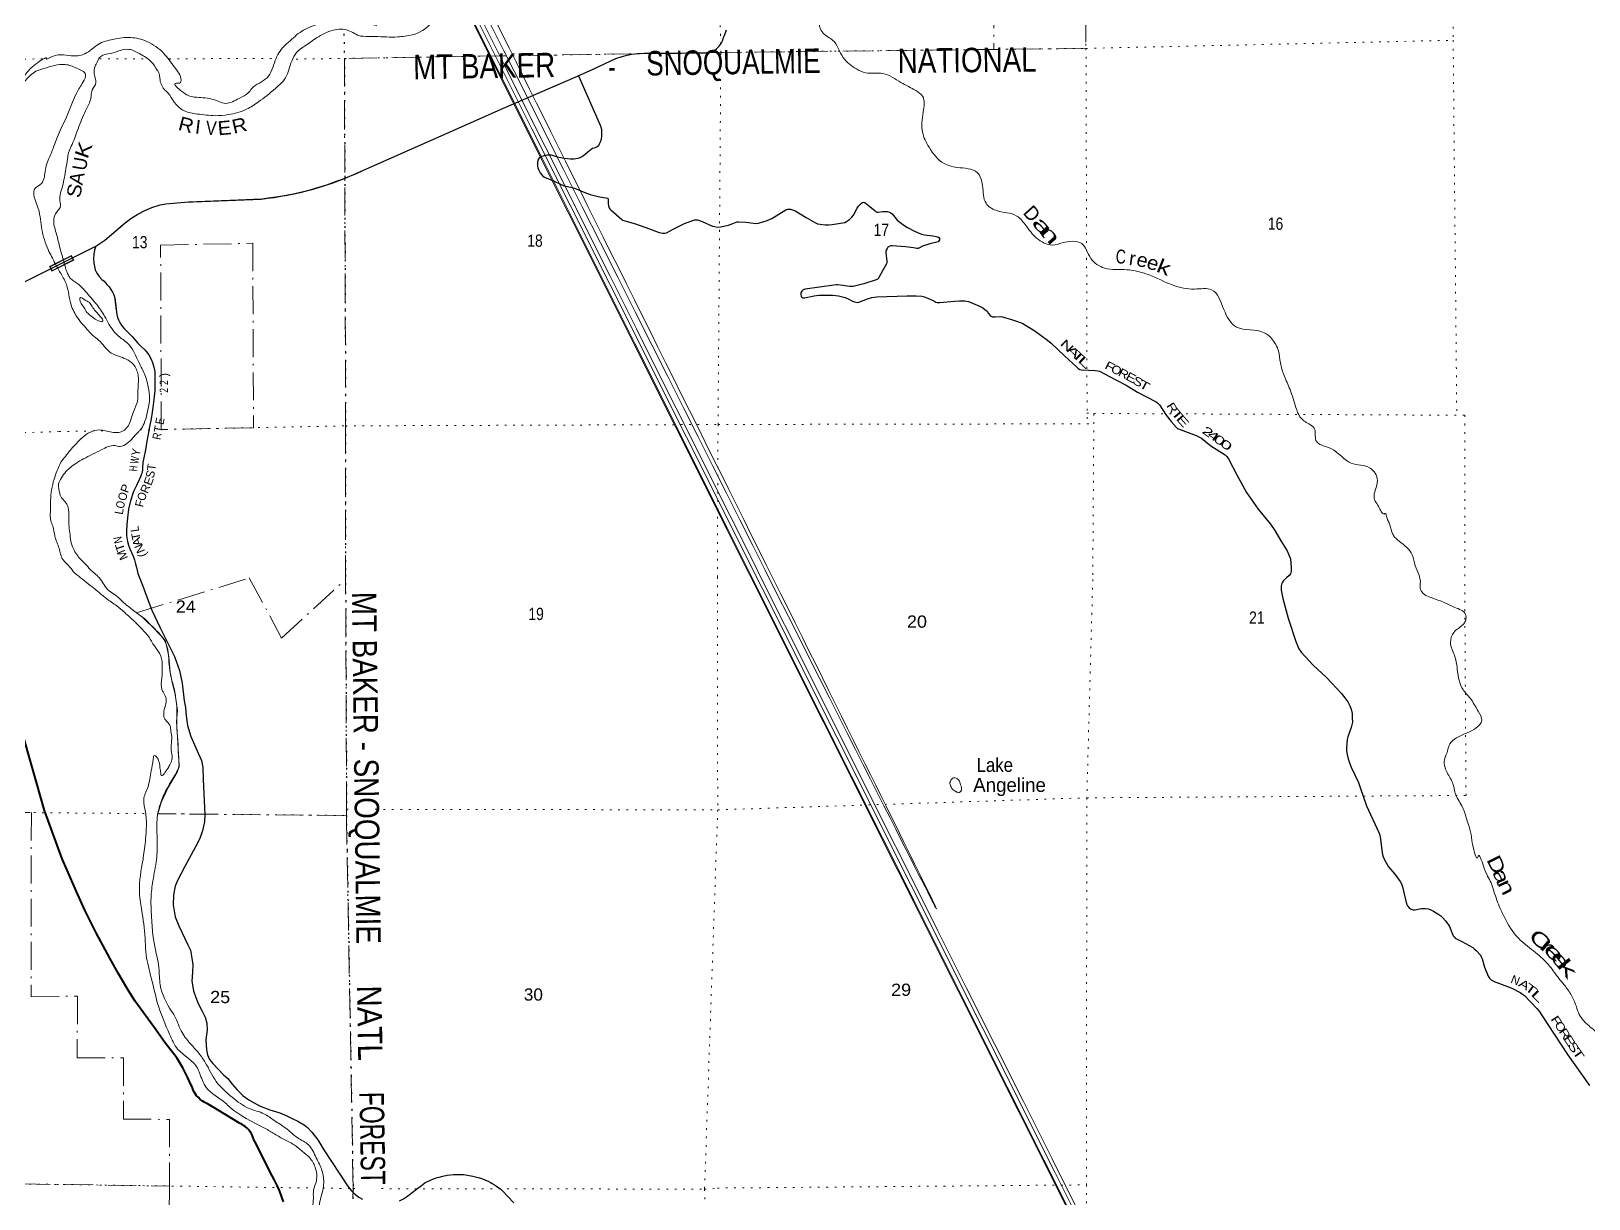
# Model space of a CAD drawing. Header units: feet. Extents: x -1048576 to 137166, y -268550 to 2097152.
# Drawn here: x -146024 to -123722, y 266990 to 283703 of the extents above; entities that cross this region are included whole.
import ezdxf
from ezdxf.enums import TextEntityAlignment as Align

# ---------------------------------------------------------------- set-up
doc = ezdxf.new("R2010")
doc.units = ezdxf.units.FT
doc.header["$LTSCALE"] = 80
doc.linetypes.add('DOT_DASHED', pattern=[7.7, 5, -1.2, 0.3, -1.2])
doc.linetypes.add('DOTTED', pattern=[1.5, 0.3, -1.2])
for name, color, linetype, lineweight in [('26', 7, 'Continuous', 40), ('29', 7, 'Continuous', 25), ('31', 7, 'Continuous', 13), ('39', 7, 'Continuous', 13), ('44', 7, 'DOT_DASHED', 13), ('6', 7, 'DOTTED', 25), ('7', 7, 'DOTTED', 13)]:
    doc.layers.add(name, color=color, linetype=linetype, lineweight=lineweight)
doc.layers.add('30', color=7, linetype='Continuous')
doc.layers.add('41', color=7, linetype='Continuous')

msp = doc.modelspace()

# ---------------------------------------------------------------- linework, layer by layer
at = {"layer": '26'}
msp.add_lwpolyline([(-142413.32, 266948.03), (-142467.42, 267108.9), (-142503.5, 267181.07), (-142544.08, 267266.76), (-142604.19, 267373.51), (-142800, 267765.67), (-142823.61, 267809.4), (-142838.47, 267842.63), (-142846.34, 267863.19), (-142857.27, 267892.92), (-142869.51, 267920.47), (-142888.74, 267950.65), (-142900.11, 267966.83), (-142926.78, 267996.13), (-142959.56, 268026.3), (-142982.29, 268040.73), (-143003.72, 268054.72), (-143039.44, 268071.37), (-143347.03, 268257.57), (-143491.07, 268346.87), (-143538.75, 268370.21), (-143574.25, 268391.52), (-143602.66, 268412.83), (-143632.07, 268443.27), (-143655.4, 268466.61), (-143684.82, 268512.27), (-143705.11, 268547.78), (-143719.31, 268591.42), (-143736.55, 268628.96), (-143783.21, 268724.34), (-143852.19, 268864.64), (-143939.43, 269006.7), (-144109.84, 269229.94), (-144232.58, 269403.45), (-144540.44, 269825.34), (-144651.01, 270000.88), (-144779.83, 270222.09), (-144898.75, 270436.46), (-145091.48, 270798.71), (-145254.8, 271123.69), (-145381.6, 271397.66), (-145509.15, 271695.99), (-145578.13, 271858.85), (-145833.61, 272548.42), (-146334.35, 274311.09)], dxfattribs=at)
at = {"layer": '29'}
for p, q in [((-139295.83, 282586.95), (-138200.24, 283059.09)), ((-139776.67, 282371.86), (-139296.57, 282586.96)), ((-143825.02, 281256.58), (-142732.86, 281299.75)), ((-145100.12, 280623.89), (-144969.38, 280712.79)), ((-144824.71, 279873.37), (-144805.07, 279705.22))]:
    msp.add_line(p, q, dxfattribs=at)
for points in [[(-138200.24, 283059.09), (-137977.14, 283160.99), (-137723.28, 283278.95), (-137651.21, 283310.9), (-137563.58, 283339.57), (-137490.7, 283359.23), (-137421.91, 283371.52), (-137344.11, 283384.63), (-137246.46, 283389.14), (-136711.3, 283389.14), (-136357.5, 283394.89), (-136317.37, 283399), (-136291.99, 283405.55), (-136262.09, 283416.61), (-136236.3, 283431.35), (-136210.91, 283448.15), (-136190.85, 283467.4), (-136174.87, 283486.26), (-136158.49, 283508.37), (-136147.12, 283525.57), (-136127.47, 283565.92), (-136109.25, 283612), (-136097.58, 283642.93), (-136067.07, 283720.35)], [(-138187.04, 283065.12), (-137875.47, 282358.8), (-137863.5, 282319.76), (-137856.59, 282283.47), (-137857.33, 282253.28), (-137856.59, 282209.16), (-137863.5, 282153.87), (-137876.22, 282114.1), (-137891.15, 282083.01), (-137903.25, 282062.28), (-137919.98, 282046.19), (-137939.54, 282038.08), (-137965.46, 282029.44), (-137985.14, 282021.16), (-138006.93, 282010.43), (-138054.82, 281971.95), (-138091.61, 281939.58), (-138129.63, 281910.2), (-138169.57, 281891.26), (-138197.03, 281880.82), (-138255.78, 281868.73), (-138301.35, 281869.55), (-138392.3, 281880.82), (-138488.71, 281899.48), (-138573.76, 281925.75), (-138597.28, 281927.88), (-138635.97, 281927.48), (-138661.89, 281924.03), (-138710.81, 281909.86), (-138731.02, 281898.1), (-138755.21, 281880.82), (-138770.46, 281856.41), (-138775.95, 281823.8), (-138774.22, 281775.41), (-138770.76, 281744.3), (-138760.99, 281720.72), (-138736.2, 281676.91), (-138717.19, 281649.26), (-138696.14, 281626.43), (-138675.71, 281614.69), (-138545.86, 281560.82), (-138425.14, 281504.1), (-138389.59, 281491.04), (-138345.64, 281478.17), (-138282.99, 281464.7), (-138247.14, 281453.98), (-138098.48, 281392.36), (-138019.03, 281364.12), (-137905.62, 281334.01), (-137829.09, 281320.39), (-137790.92, 281319.19), (-137773.64, 281314), (-137765, 281301.91), (-137761.98, 281238.19), (-137756.36, 281201.68), (-137749.44, 281174.03), (-137740.8, 281160.2), (-137726.98, 281144.65), (-137566.27, 281006.4), (-137552.51, 280995.47), (-137523.07, 280985.66), (-137371.65, 280943.42), (-137168.88, 280874.77), (-137030.55, 280821.49), (-137010.39, 280815.06), (-136985.62, 280811.12), (-136951.06, 280811.12), (-136929.54, 280815.52), (-136821.33, 280872.07), (-136672.28, 280950.07), (-136633.08, 280964.93), (-136520.75, 281001.22), (-136503.5, 281003.42), (-136482.73, 281001.22), (-136417.07, 280979.5), (-136268.8, 280913.92), (-136242.53, 280906.18), (-136195.87, 280899.26), (-136155.83, 280903.64), (-136040.34, 280926.91), (-136003.57, 280939.11), (-135931.46, 280970.12), (-135913.97, 280973.78), (-135895.17, 280975.3), (-135792.8, 280969.4), (-135682.62, 280954.56), (-135633.48, 280952.15), (-135610.04, 280956.29), (-135546.1, 280971.84), (-135487.2, 280991.78)], [(-144093.83, 281232.05), (-143771.82, 281261.78), (-143062.61, 281290.07), (-142842.9, 281296.86), (-142717.34, 281304.78), (-142625.72, 281316.09), (-142518.27, 281330.8), (-142424.39, 281346.64), (-142290.92, 281371.54), (-142124.62, 281408.35), (-142030.91, 281433.13), (-141951.02, 281454.13), (-141791.92, 281505.46), (-141651.28, 281553.7), (-141578.68, 281580.47), (-141439.01, 281638.47), (-139775.76, 282372.24)], [(-144969.38, 280712.79), (-144846.52, 280815.27), (-144700.67, 280940.57), (-144597.72, 281019.53), (-144498.2, 281084.75), (-144395.25, 281136.24), (-144295.73, 281179.16), (-144175.62, 281216.92), (-144093.77, 281232.03)], [(-135487.2, 280991.78), (-135419.95, 281023.68), (-135219.48, 281144.34), (-135190.11, 281153.29), (-135171.1, 281156.75), (-135150.56, 281155.13), (-135110.62, 281142.92), (-135076.36, 281125.38), (-134926.55, 281035.51), (-134792.64, 280959.74), (-134764.58, 280947.42), (-134725.25, 280939.01), (-134656.12, 280930.37), (-134601.22, 280930.09), (-134555.89, 280933.82), (-134374.22, 280964.11), (-134348.52, 280977.02), (-134305.32, 281008.12), (-134275.75, 281039.05), (-134251.75, 281068.61), (-134196.37, 281170.99), (-134177.44, 281196.49), (-134140.52, 281236.65), (-134122.14, 281248.33), (-134101.4, 281253.52), (-134089.74, 281249.82), (-134037.93, 281212.41), (-133942.41, 281129.09), (-133920.64, 281113.06), (-133897.48, 281111.81), (-133837, 281123.91), (-133817.37, 281123.19), (-133795.52, 281123.91), (-133766.15, 281120.45), (-133735.04, 281110.08), (-133716.76, 281101.01), (-133698.75, 281087.62), (-133639.63, 281014.57), (-133622.71, 280997.76), (-133529.39, 280925.17), (-133478.29, 280894.13), (-133375.59, 280840.5), (-133299.55, 280805.93), (-133274.1, 280795.12), (-133233.89, 280786.93), (-133114.9, 280771.8), (-133042.37, 280760.28), (-133026.51, 280748.91), (-133017.87, 280735.08), (-133019, 280715.33), (-133028.24, 280700.52), (-133038.61, 280688.42), (-133056.03, 280681.67), (-133159.58, 280657.39), (-133261.26, 280624.98), (-133303.01, 280600.29), (-133323.75, 280593.38), (-133342.76, 280593.38), (-133391.14, 280603.75), (-133507.95, 280617.63), (-133695.67, 280629.37), (-133716.03, 280627.94), (-133741.95, 280621.03), (-133756.63, 280612.35), (-133769.6, 280593.38), (-133783.43, 280569.18), (-133788.61, 280551.9), (-133788.43, 280536.11), (-133771.33, 280408.47), (-133771.08, 280390.16), (-133776.51, 280372.18), (-133834.01, 280272.06), (-133886.42, 280176), (-133899.21, 280157.9), (-133923.45, 280142.34), (-134102.37, 280087.16), (-134253.47, 280049.03), (-134276.93, 280048.08), (-134303.59, 280047.3), (-134404.01, 280060.66), (-134472.95, 280069.76), (-134494.76, 280070.51), (-134529.97, 280068.04), (-134944.57, 280010.48), (-134972.37, 280000.64), (-134989.65, 279983.36), (-135003.48, 279959.17), (-135005.2, 279931.52), (-134998.29, 279903.87), (-134991.38, 279893.5), (-134977.29, 279887.74), (-134949.9, 279888.31), (-134813.1, 279912.87), (-134744.26, 279922.88), (-134546.09, 279925.89), (-134466.03, 279915.96), (-134368.94, 279890.09)], [(-144969.38, 280712.79), (-144713.35, 280931.11), (-144711.29, 280933.1)], [(-147023.18, 279666.95), (-145432.21, 280458.64), (-145100.12, 280623.89)], [(-145100.12, 280623.89), (-145118.91, 280568.46), (-145127.77, 280507.29), (-145133.09, 280449.67), (-145126.88, 280381.41), (-145106.5, 280287.44), (-145082.57, 280236.91), (-145050.67, 280192.59), (-145012.57, 280146.49), (-144978.89, 280122.56), (-144939.01, 280079.11), (-144908, 280044.54), (-144881.41, 280005.54), (-144860.14, 279966.53), (-144842.42, 279926.64), (-144826.47, 279883.2), (-144816.72, 279811.4), (-144802.21, 279679.31), (-144797.33, 279648.95), (-144786.81, 279605.96), (-144775.07, 279572.94), (-144760.23, 279541.02), (-144742.28, 279508.22), (-144721.57, 279478.96), (-144690.55, 279445.72), (-144577.12, 279332.69), (-144495.36, 279236.96), (-144442.64, 279182.88), (-144396.55, 279139.45), (-144372.18, 279111.08), (-144340.73, 279068.86), (-144310.15, 279016.11), (-144286.23, 278958.49), (-144265.84, 278894.22), (-144254.77, 278830.4), (-144252.55, 278784.74), (-144252.55, 278722.69), (-144254.32, 278638.03), (-144254.32, 278557.36), (-144265.84, 278433.14), (-144280.91, 278316.34), (-144294.64, 278218.17), (-144306.61, 278154.78), (-144327.43, 278040.87), (-144346.93, 277936.71), (-144365.98, 277832.55), (-144388.58, 277711.98), (-144411.18, 277594.08), (-144423.14, 277528.04), (-144428.79, 277449.36), (-144432.11, 277418.78), (-144435.66, 277397.28), (-144441.42, 277373.79), (-144448.29, 277351.19), (-144457.81, 277322.11), (-144475.98, 277281.11), (-144516.3, 277201.11), (-144557.17, 277111.8), (-144599.72, 276979.92), (-144628.92, 276859.73), (-144645.61, 276737.88), (-144653.95, 276639.39), (-144660.63, 276557.37), (-144658.13, 276486.43), (-144643.94, 276398.79), (-144630.59, 276346.21), (-144611.19, 276292.38), (-144587.41, 276238.96), (-144565.3, 276187.21), (-144546.53, 276135.05), (-144529.42, 276080.38), (-144515.66, 276027.18), (-144497.77, 275939.34)], [(-134368.94, 279890.09), (-134317.41, 279867.58), (-134264.88, 279837.51), (-134236.19, 279827.83), (-134199.9, 279819.19), (-134174.25, 279821.59), (-134052.02, 279871.8), (-133985.62, 279890.04), (-133918.09, 279899.54), (-133481.27, 279915.33), (-133354.86, 279912.51), (-133271.91, 279909.05), (-133234.97, 279902.46), (-133207.97, 279891.77), (-133100.76, 279841.2), (-133069.72, 279822.65), (-133052.71, 279818.02), (-133012.69, 279817.46), (-132805.74, 279839.52), (-132732.74, 279843.38), (-132656.7, 279841.66), (-132603.8, 279831.55), (-132455.42, 279772.04), (-132399.21, 279744.88), (-132368.1, 279720.69), (-132337, 279693.04), (-132316.26, 279661.93), (-132293.8, 279634.28), (-132279.97, 279622.18), (-132260.96, 279613.54), (-132222.94, 279615.27), (-132146.91, 279618.73), (-132119, 279613.83), (-132088.15, 279606.63), (-131986.19, 279575.53), (-131901.52, 279547.88), (-131825.83, 279517.13), (-131789.19, 279494.3), (-131656.12, 279411.35), (-131470.75, 279279.68), (-131421.1, 279236.82), (-131230.58, 279056.59), (-131053.95, 278891.37), (-131032.27, 278873.91), (-131009.81, 278860.09), (-130989.98, 278855.74), (-130885.01, 278849.66), (-130790.34, 278846.25), (-130753.78, 278843.07), (-130726.39, 278834.16), (-130496.02, 278713.89), (-130348.66, 278637.69), (-130181.95, 278537.86), (-129915.91, 278395.22), (-129893.85, 278379.41), (-129870.98, 278355.47), (-129776, 278205.22), (-129703.35, 278117), (-129630.77, 278034.05), (-129609.9, 278017.95), (-129572.02, 278001.21), (-129345.63, 277916.54), (-129307.07, 277898.82), (-129269.6, 277876.79), (-129131.75, 277770.02), (-128930.89, 277640.04), (-128903.24, 277615.84), (-128879.04, 277583.01), (-128764.07, 277350.3), (-128623.48, 277098.81), (-128458.33, 276863.03), (-128278.65, 276647.18), (-128218.92, 276556.52), (-128129.78, 276405.64), (-128041.56, 276266.4), (-128015.01, 276209.17), (-127995.37, 276148.21), (-127989.08, 276089.93), (-127983.64, 276024.61), (-127983.89, 275972.42), (-127994.26, 275934.4), (-128011.54, 275913.66), (-128049.56, 275879.1), (-128095.86, 275839.19)], [(-144497.77, 275939.34), (-144428.73, 275774.92), (-144364.91, 275590.51), (-144294.01, 275414.96), (-144184.11, 275170.27), (-143969.63, 274753.58), (-143898.73, 274553.21), (-143863.28, 274372.35), (-143833.14, 274117.01), (-143815.42, 274024.37), (-143806.55, 273903.79), (-143785.28, 273763.71), (-143735.65, 273605.9), (-143680.7, 273478.23), (-143632.84, 273368.3), (-143586.75, 273265.45), (-143565.48, 273164.38), (-143561.94, 272992.39), (-143535.35, 272484.38), (-143542.44, 272385.08), (-143570.8, 272255.64), (-143609.8, 272145.7), (-143671.84, 272030.45), (-143822.51, 271746.75), (-143928.86, 271548.15), (-143960.77, 271463.04), (-143987.36, 271342.46), (-143992.67, 271197.07), (-143960.77, 271025.07), (-143909.36, 270895.63), (-143779.96, 270627.88), (-143744.51, 270551.63), (-143721.47, 270434.6), (-143710.83, 270340.19), (-143714.38, 270235.57), (-143721.47, 270104.36), (-143698.43, 269969.6), (-143668.29, 269870.3), (-143629.3, 269778.09), (-143574.35, 269677.02), (-143531.8, 269588.36), (-143510.53, 269506.8), (-143503.44, 269409.27), (-143522.06, 269266.54), (-143511.43, 269121.14), (-143500.79, 269051.99), (-143468.89, 268986.38), (-143422.8, 268926.1), (-143270.36, 268766.51), (-143208.32, 268713.32), (-143144.5, 268633.52), (-143078.92, 268555.5), (-142986.74, 268466.85), (-142905.65, 268407.89), (-142753.21, 268319.23), (-142606.08, 268264.27), (-142464.28, 268221.71), (-142365.01, 268177.38), (-142285.25, 268141.92), (-142203.71, 268102.91), (-142116.85, 268049.71), (-142065.45, 268010.7), (-142005.18, 267945.1), (-141920.1, 267836.93), (-141835.01, 267691.53), (-141492.59, 267178.39), (-141460.36, 267131.08), (-141437.59, 267103.75), (-141409.92, 267076.41), (-141375.37, 267047.12)], [(-128095.86, 275839.19), (-128109.98, 275818.22), (-128118.08, 275799.15), (-128127.12, 275761.07), (-128127.88, 275700.36), (-128119.51, 275654.41), (-128101.73, 275580.76), (-128025.95, 275300.78), (-127916.84, 274965.71), (-127894.75, 274909.66), (-127871.89, 274860.14), (-127838.83, 274812.92), (-127670.6, 274628.33), (-127477.99, 274453.42), (-127262.17, 274221.57), (-127214.76, 274161.1), (-127172.86, 274102.06), (-127142.16, 274047.88), (-127125.24, 273997.3), (-127111.91, 273936.35), (-127108.91, 273873.63), (-127108.1, 273812.54), (-127123.45, 273734.53), (-127172.86, 273601.12), (-127180.91, 273563.83), (-127186.19, 273513.5), (-127191.92, 273450.64), (-127189.76, 273404.43), (-127182.39, 273349.69), (-127167.16, 273286.84), (-127148.4, 273232.06), (-127123.35, 273166.84), (-127022.27, 272947.2), (-126995.73, 272879.23), (-126905.06, 272614.01), (-126730.98, 272233.54), (-126716.74, 272194.8), (-126706.22, 272140.21), (-126682.81, 271943.79), (-126671.94, 271898.3), (-126649.08, 271843.07), (-126611.13, 271774.96), (-126590.03, 271742.12), (-126498.59, 271635.73), (-126422.42, 271530.7), (-126406.18, 271498.86), (-126390.04, 271456.41), (-126353.25, 271296.01), (-126330.99, 271212.61), (-126319.56, 271182.13), (-126296.71, 271153.56), (-126264.33, 271134.52), (-126239.22, 271126.46), (-126209.09, 271128.8), (-126146.17, 271141.05), (-126115.76, 271144.04), (-126062.43, 271145.94), (-126021.1, 271140.97), (-125993.86, 271130.71), (-125944.34, 271105.95), (-125868.15, 271062.14), (-125839.31, 271038.95), (-125816.71, 271016.42), (-125771, 270965), (-125718.92, 270887.47), (-125662.43, 270755.48), (-125650.92, 270738.89), (-125633.86, 270723.1), (-125539.12, 270672.38), (-125385.28, 270586.99), (-125361.48, 270570.72), (-125334.82, 270545.96), (-125273.87, 270479.3), (-125262.55, 270453.65), (-125249.11, 270425.97), (-125214.72, 270305.41), (-125164.51, 270177.33), (-125146.25, 270147.87), (-125121.49, 270126.92), (-125079.07, 270103.19), (-124884.65, 270031.25), (-124824.36, 270006.92), (-124706.26, 269944.07), (-124670.78, 269918.59), (-124645.31, 269898.36), (-124466.27, 269715.5), (-124434.94, 269678.32), (-124397.7, 269625.98), (-124026.27, 269055.46), (-123711.24, 268613.92)], [(-140751.54, 266960.22), (-140693.85, 266990.65), (-140652.48, 267017.38), (-140628.82, 267034.74), (-140507.36, 267127.83), (-140436.38, 267182.27), (-140386.3, 267218.56), (-140347.26, 267240.65), (-140316.51, 267254.46), (-140264.35, 267275.17), (-140235.96, 267285.03), (-140211.51, 267294.5), (-140183.51, 267301.99), (-140129.48, 267316.98), (-140068.76, 267326.84), (-140021.04, 267334.34), (-139976.88, 267337.1), (-139920.87, 267339.47), (-139871.58, 267337.89), (-139833.72, 267336.31), (-139775.36, 267329.61), (-139700.83, 267316.59), (-139625.12, 267295.68), (-139571.1, 267279.51), (-139517.47, 267256.23), (-139482.44, 267241.14), (-139448.78, 267224.93), (-139422.59, 267209.34), (-139391.42, 267190.63), (-139360.25, 267170.67), (-139329.08, 267148.84), (-139306.02, 267132.01), (-139281.7, 267109.56), (-139113.87, 266933.46)], [(-141375.37, 267047.12), (-141334.7, 267014.78), (-141282.26, 266986.45)]]:
    msp.add_lwpolyline(points, dxfattribs=at)
msp.add_arc((-143219.84, 285843.71), 4569.99, 276.11712, 295.15467, dxfattribs=at)
at = {"layer": '31'}
for p, q in [((-145761.14, 280335.17), (-145446.72, 280493.29)), ((-145446.72, 280493.29), (-145413.03, 280426.29))]:
    msp.add_line(p, q, dxfattribs=at)
msp.add_lwpolyline([(-145413.03, 280426.29), (-145727.45, 280268.17), (-145761.14, 280335.17)], dxfattribs=at)
msp.add_lwpolyline([(-145750.4, 280331.61), (-145450.27, 280482.55), (-145423.76, 280429.84), (-145723.89, 280278.9)], close=True, dxfattribs=at)
at = {"layer": '39'}
for points in [[(-139726.18, 284721.75), (-139786.61, 284683.23), (-139865.18, 284636.58), (-139935.68, 284589.96), (-139981.99, 284555.51), (-140024.23, 284506.92), (-140030.24, 284490.75), (-140030.24, 284490.75), (-140086.75, 284492.64)], [(-135631.5, 285167.34), (-135466.79, 284923.23), (-135294.96, 284814.52), (-135127.02, 284659.33), (-135015.61, 284512.09), (-134908.1, 284316.36), (-134841.06, 284158.92), (-134691.5, 284080.47), (-134622.58, 283969.5), (-134727.15, 283844), (-134684.29, 283674.39), (-134548.8, 283573.68), (-134396.74, 283325.51), (-134208.61, 283162.29), (-134077.28, 283108.03), (-133829.04, 283096.47), (-133570.37, 282969.77), (-133358.15, 282853.06), (-133261.05, 282770.44), (-133252.34, 282544.18), (-133261.6, 282255.25), (-133168.17, 282041.31), (-132953.6, 281809.45), (-132769.8, 281753.29), (-132474.96, 281677.18), (-132401.78, 281491.47), (-132352.63, 281239.03), (-132213.1, 281138.33), (-131910.17, 281056.17), (-131778.6, 280915.04), (-131628.77, 280741.63), (-131402.47, 280641.12), (-131261.3, 280671.74), (-130982.79, 280662.26), (-130851.02, 280450.42), (-130654.88, 280311.46), (-130335.97, 280287.93), (-130029.04, 280217.91), (-129675.46, 280067.17), (-129368.57, 280011.29), (-129122.35, 280001.74), (-128948, 279719.28), (-128765.66, 279467.15), (-128369.91, 279387.22), (-128262.71, 279300.59), (-128165.34, 279125.03), (-128138.62, 278955.38), (-128085.64, 278775.69), (-128000.31, 278573.85), (-127914.82, 278315.43), (-127857.94, 278184.24), (-127730.52, 278081.49), (-127653.66, 278019.03), (-127628.94, 277845.33), (-127416.72, 277728.63), (-127123.52, 277519.17), (-126852.91, 277449.06), (-126749.49, 277273.52), (-126797.21, 277022.89), (-126722.14, 276881.64), (-126643.2, 276796.96), (-126641.18, 276798.98), (-126610.72, 276730.36), (-126582.29, 276667.79), (-126541.55, 276536.56), (-126519.21, 276484.08), (-126436.23, 276401.43), (-126252.05, 276207.89), (-126209.22, 276052.42), (-126150.31, 275915.17), (-126132.47, 275827.91)], [(-140084.68, 284476.48), (-140086.17, 284290.61), (-140168.31, 284080.31), (-140258.55, 283880.09), (-140419.5, 283710.02), (-140566.64, 283651.1), (-140776.43, 283620.32), (-141099.32, 283625.66), (-141268.84, 283629.32), (-141307.19, 283633.27), (-141482.99, 283713.69), (-141700.94, 283717.25), (-141936.72, 283605.6), (-142109.94, 283488.03), (-142224.7, 283396.86), (-142292.97, 283275.48), (-142383.09, 283034.86), (-142525.93, 282883.01), (-142769.56, 282690.53), (-142938.77, 282585.09), (-143198.87, 282507.74), (-143388.52, 282493.17), (-143644.87, 282516.84), (-143830.65, 282560.87), (-143966.18, 282675.73), (-144000.62, 282724.14), (-144087.73, 282841.12), (-144107.96, 282859.26), (-144178.99, 283000.52), (-144205.59, 283125.73), (-144217.74, 283143.88), (-144300.82, 283260.88), (-144468.64, 283377.68), (-144624.21, 283441.98), (-144886.38, 283384.83), (-145027.52, 283342.08), (-145093.79, 283228.79), (-145107.84, 283200.48), (-145121.66, 283093.37), (-145103.26, 283012.59), (-145097.08, 282966.14), (-145149.25, 282862.99), (-145165.14, 282772.03), (-145259.29, 282531.4), (-145363.49, 282272.56), (-145449.65, 282056.19), (-145487.72, 281963.17), (-145503.6, 281870.2), (-145527.43, 281732.76), (-145575.15, 281484.15), (-145612.9, 281277.99), (-145608.59, 281181.02), (-145652.82, 281122.33), (-145700.85, 280982.82), (-145659.95, 280793), (-145612.99, 280601.17), (-145582.42, 280494.16), (-145563.45, 280435.25)], [(-141073.53, 283781.28), (-141285.59, 283843.44), (-141540.05, 283909.54), (-141838.49, 283832.1), (-142096.5, 283730.5), (-142199.24, 283667.64), (-142291.83, 283586.62), (-142404.55, 283485.35), (-142529.1, 283285.05), (-142647.44, 283034.26), (-142864.95, 282882.25), (-142915.22, 282819.51), (-143048.18, 282740.41), (-143237.67, 282669.28), (-143336.63, 282695.32), (-143435.61, 282731.46), (-143687.94, 282759.18), (-143871.81, 282843.63), (-143958.9, 282954.55), (-143884.28, 282968.86), (-143878.31, 282999.18), (-143969.66, 283186.87), (-144129.65, 283388.54), (-144368.25, 283555.7), (-144596.44, 283611.76), (-144850.63, 283584.92), (-145064.33, 283513.73), (-145255.66, 283377.94), (-145451.32, 283349.21), (-145790.22, 283308.05), (-145808.37, 283301.94), (-145806.36, 283305.99), (-145925.28, 283255.21), (-146118.47, 283068.91), (-146247.21, 282923.15), (-146339.51, 282741.12), (-146363.32, 282597.62), (-146378.93, 282409.69), (-146384.66, 282298.56), (-146386.42, 282205.62), (-146374.15, 282151.09), (-146319.51, 282094.65), (-146309.91, 282268.42), (-146290.32, 282474.54), (-146288.67, 282603.85), (-146250.86, 282789.8), (-146102.14, 283002.27), (-145957.2, 283127.86), (-145840.27, 283168.53), (-145689.05, 283211.3), (-145535.72, 283225.78), (-145374.13, 283173.62), (-145244.72, 283080.97), (-145280.74, 282975.83), (-145371.11, 282820.06), (-145529.47, 282447.96), (-145595.68, 282314.47), (-145649.79, 282183.02), (-145747.96, 281932.28), (-145820, 281722), (-145877.95, 281521.86), (-145962.53, 281459.04), (-145923.35, 281166.17), (-145870.02, 280863.24), (-145780.41, 280576.55), (-145679.83, 280378.79)], [(-145679.83, 280378.79), (-145595.78, 280227.44), (-145518.67, 280076.09), (-145453.26, 279785.31), (-145359.9, 279599.64), (-145355.85, 279593.59), (-145282.94, 279502.84), (-145201.97, 279412.1), (-145141.24, 279347.59), (-145058.32, 279281.1), (-144900.43, 279111.75), (-144690.3, 279019.28), (-144558.87, 278930.68), (-144493.88, 278783.34), (-144487.68, 278732.85), (-144495.26, 278559.08), (-144496.95, 278443.92), (-144538.93, 278304.42), (-144579, 278203.31), (-144610.99, 278100.2), (-144725.65, 277970.64), (-144919.38, 277974.25), (-145082.9, 277994.08), (-145316.61, 277862.24), (-145467.49, 277700.27), (-145600.2, 277532.28)], [(-145563.45, 280435.25), (-145490.79, 280209.5), (-145460.39, 280163.1), (-145357.26, 280086.55), (-145250, 279979.72), (-145086, 279790.17), (-144972.52, 279622.74), (-144909.64, 279509.74), (-144777.99, 279342.34), (-144640.45, 279231.53), (-144500.56, 279003.55), (-144447.78, 278892.54), (-144405.15, 278805.77), (-144348.09, 278609.92), (-144327.44, 278446.32), (-144339.29, 278355.37), (-144407.14, 278088.54), (-144461.36, 277995.48), (-144491.55, 277965.1), (-144652.52, 277801.1), (-144749.26, 277758.45), (-144823.96, 277770.41), (-145013.48, 277713.41), (-145275.44, 277579.48), (-145466.79, 277453.79), (-145605.56, 277287.81), (-145633.57, 277202.89), (-145621.22, 277120.08), (-145606.92, 277059.51), (-145513.73, 276932.43), (-145484.81, 276696.12), (-145463.97, 276465.84), (-145437.36, 276334.58), (-145344.08, 276175.18)], [(-145228.95, 279674.69), (-145265.47, 279743.3), (-145308.02, 279805.84), (-145326.39, 279876.51), (-145324.4, 279886.61), (-145264.06, 279862.66), (-145191.02, 279818.22), (-145152.51, 279761.74), (-145124.15, 279721.39), (-145087.7, 279679.05), (-145039.12, 279624.61), (-144998.58, 279564.09), (-145002.58, 279551.96), (-145062.3, 279557.62), (-145143.69, 279608.08), (-145231, 279678.54)], [(-145600.2, 277532.28), (-145696.37, 277289.63), (-145745.95, 276984.44), (-145749.54, 276826.85), (-145743.1, 276693.52), (-145714.64, 276618.83), (-145683.96, 276475.45), (-145624.94, 276301.83), (-145567.97, 276138.31), (-145472.84, 276037.51), (-145401.96, 275948.77), (-145398.52, 275945.4)], [(-145344.08, 276175.18), (-145232.77, 276060.27), (-145157.87, 275979.62), (-145116.05, 275943.39)], [(-145398.52, 275945.4), (-145179.27, 275770.84), (-145071.49, 275684.92), (-144947.77, 275582.67), (-144797.93, 275476.11), (-144684.22, 275380.03), (-144546.64, 275255.43), (-144435.1, 275143.23), (-144341.63, 275035.26), (-144260.49, 274903.21), (-144183.18, 274789.36), (-144155.72, 274720.45), (-144148.48, 274641.67), (-144150.05, 274490.34), (-144159.89, 274316.89), (-144146.33, 274266.29), (-144124.57, 274229.73), (-144093.25, 274144.64), (-144093.92, 274080.07), (-144123.3, 273963.34), (-144123.59, 273935.09), (-144124.03, 273892.72), (-144084.48, 273825.69), (-144030.92, 273750.45), (-144025.36, 273703.97), (-144012.28, 273606.96), (-144019.57, 273485.96), (-144016.63, 273380.99), (-144007.63, 273277.97), (-144040.6, 273203.67), (-144055.02, 273171.53), (-144108.16, 273093.41), (-144136.72, 273055.37), (-144160.96, 273047.57), (-144168.65, 273081.96), (-144179.93, 273158.76), (-144183.52, 273201.18), (-144195.07, 273251.76), (-144230.62, 273316.72), (-144258.6, 273335.19), (-144275.2, 273286.93), (-144305.15, 273115.73), (-144355.91, 272878.15), (-144412.06, 272703.19), (-144387.72, 272527.36), (-144373.69, 272327.42), (-144385.67, 272141.89), (-144401.17, 272004.84), (-144418.65, 271871.84), (-144433.61, 271787.24), (-144472.5, 271335.63), (-144432.94, 271074.87), (-144390.81, 270672.83), (-144376.7, 270480.96), (-144303.63, 270151.23), (-144197.26, 269734.36), (-144043.65, 269348.05), (-143926.65, 269133.47), (-143640.81, 268858.56), (-143613.31, 268793.68), (-143516.86, 268584.78), (-143247.45, 268363.91), (-143177.67, 268300.59), (-142693.66, 268008.78), (-142557.62, 267930.62), (-142409.61, 267842.24), (-142259.48, 267763.92), (-142139.73, 267667.78), (-142038, 267579.9), (-141958.93, 267441.81), (-141940.81, 267247.89), (-141980.4, 267117.14), (-141983.73, 266990.04), (-141990.64, 266905.36), (-141998.58, 266721.81), (-142010.06, 266584.71), (-141999.03, 266483.69), (-141983.37, 266247.41), (-141972.21, 266158.49), (-141970.81, 266099.96), (-141943.43, 266022.97), (-141896.07, 265931.65), (-141902.21, 265921.63), (-141713.89, 265838.86), (-141528.09, 265707.69), (-141246.97, 265646.12), (-141128.4, 265630.7), (-141023.84, 265621.5), (-140784.82, 265576.52)], [(-145116.05, 275943.39), (-145047.37, 275876.37), (-144908.41, 275691.22), (-144822.47, 275633.78), (-144710.78, 275535.7), (-144579.08, 275427.32), (-144427.33, 275310.64), (-144307.75, 275198.35), (-144162.37, 275049.46), (-144081.39, 274901.27), (-144053.09, 274719.34), (-144040.74, 274551.71), (-143984.76, 274321.05), (-143948.64, 274116.83), (-143936.24, 273953.24), (-143938.52, 273733.3), (-143920.72, 273509.1), (-143916.39, 273343.58), (-143910.03, 273180.05), (-143988.15, 273021.47), (-144074.23, 272871.06), (-144162.77, 272678.29), (-144221.87, 272412.55), (-144218.88, 272117.89), (-144229.75, 271845.57), (-144281.22, 271539.39), (-144307.87, 271297.51), (-144297.13, 270974.51), (-144273.74, 270705.86), (-144195.46, 270297.37), (-144175.87, 270050.96), (-144012.72, 269675.86), (-143981, 269629.1), (-143876.75, 269395.89), (-143745.82, 269212.85), (-143624.49, 269074.31), (-143531.27, 268942.12), (-143373.33, 268670.15), (-143146, 268443.53), (-142902.13, 268283.48), (-142690.79, 268206.87), (-142543.67, 268112.09), (-142379.77, 268003.35), (-142206.14, 267862.23), (-142054.23, 267761.7), (-141941.43, 267576.83), (-141860.81, 267394.33), (-141836.69, 267196.31), (-141881.17, 266982.88), (-141926.16, 266719), (-141945.37, 266418.53), (-141948.22, 266337.84), (-141929.29, 266222.6), (-141874.03, 266117.07), (-141814.43, 266041.75), (-141742.57, 265984.47), (-141572.57, 265881.72), (-141406.24, 265813.32), (-141235.31, 265801.38), (-141130.69, 265798.22), (-141094.4, 265803.89), (-140989.41, 265837.05), (-141106.8, 265967.48), (-141194.17, 266081.44), (-141289.48, 266205.57), (-141378.39, 266365.96), (-141448.8, 266562.47), (-141433.15, 266713.65), (-141345.4, 266636.02), (-141240.82, 266435.1), (-141122.05, 266244.11), (-140974.96, 266066.95), (-140851.32, 265956.64), (-140565.22, 265794.11), (-140318.75, 265690.53), (-140022.33, 265552.11), (-139826.69, 265398.63), (-139597.47, 265184.25), (-139420.53, 264974.47), (-139354.79, 264909.18), (-139267.42, 264795.23), (-139098.8, 264559.31), (-139071.15, 264508.55), (-138914.81, 264252.59), (-138697.58, 264046.41), (-138611.56, 263997.04), (-138461.41, 263920.75), (-138333.33, 263850.74), (-138188.76, 263818.9), (-138004.32, 263750.31), (-137724.74, 263735.17)], [(-126132.47, 275827.91), (-126123.66, 275691.18), (-126053.87, 275627.87), (-125957.7, 275586.46), (-125783.28, 275522.01), (-125641.08, 275455.89), (-125487.15, 275355.34), (-125490.15, 275260.52), (-125522.87, 275210.43), (-125654.86, 275096.83), (-125702.62, 274954.07), (-125646.17, 274769.82), (-125605.89, 274577.67), (-125575.55, 274397.73), (-125522.45, 274278.09), (-125421.08, 274155.91), (-125306.27, 273971.03), (-125255.31, 273839.3), (-125338.98, 273727.2), (-125462.44, 273659.93), (-125618.16, 273586.95), (-125711.62, 273501.19), (-125767.62, 273340.36), (-125775.84, 273324.3), (-125761.93, 273112.26), (-125675.07, 272949.87), (-125626.58, 272773.78), (-125529.81, 272595.14), (-125469.25, 272418.92), (-125414.74, 272240.74), (-125386.39, 272062.84), (-125309.77, 271882.41), (-125305.62, 271894.47), (-125230.62, 271752.4), (-125122.41, 271513.1), (-125038.45, 271263.97), (-124944.09, 271047.01), (-124769.92, 270764.62), (-124630.44, 270629.92), (-124402.94, 270443.81), (-124283.45, 270321.43), (-124150.45, 270144.42), (-124072.91, 270052.76), (-123969.83, 269900.29), (-123901.03, 269742.14), (-123859.92, 269630.7), (-123700.8, 269449.37), (-123537.38, 269294.23), (-123444.24, 269153.97), (-123338.72, 269043.86), (-123324.89, 269019.49), (-123213.91, 268852.81), (-123143.35, 268670.42), (-123106.47, 268538.85), (-123035.24, 268421.03), (-122977.7, 268341.7), (-122914.12, 268262.31), (-122878.09, 268243.76), (-122841.3, 268225.3)], [(-132782.61, 272817.13), (-132832.54, 272854), (-132860.23, 272900.71), (-132871.93, 272937.16), (-132863.58, 272965.32), (-132816.76, 273017.29), (-132744.63, 272986.23), (-132717.19, 272915.3), (-132705.91, 272838.5), (-132746.53, 272802.61), (-132772.59, 272812.99), (-132786.53, 272827.26)]]:
    msp.add_spline(points, degree=3, dxfattribs=at)
at = {"layer": '44'}
msp.add_line((-141509.5, 272477.38), (-144212.56, 272501.88), dxfattribs=at)
for points in [[(-122706.14, 292773.65), (-125618.14, 292902.3), (-125630.36, 291749.42), (-125653.85, 288964.61), (-130948.99, 288871.47), (-130921.58, 283456.11), (-136149.47, 283398.3), (-141539.5, 283312.75), (-141521.81, 278053.24), (-141522.55, 275920.29)], [(-130928.26, 284776.12), (-132248.2, 284761.52), (-132241.52, 283441.51)], [(-153541.06, 269871.9), (-146796.12, 269865.2), (-146768.04, 267212.2), (-144044.15, 267173.49), (-144076.94, 264549.01), (-141462.29, 264526.04), (-141414.04, 267136.62), (-141509.5, 272477.38), (-141507.76, 272565.81), (-141522.55, 275920.29)], [(-150764.79, 275994.77), (-150799.5, 275237.31), (-152229.01, 275237.1), (-152246.09, 273848.32), (-150926, 273847.65), (-150942.24, 272527.66), (-149518.66, 272548.04), (-146021.48, 272518.29), (-146022.8, 269879.86), (-145362.79, 269892.37), (-145363.23, 269008.76), (-144703.23, 269008.43), (-144703.67, 268128.43), (-144043.67, 268128.1), (-144044.15, 267173.49)], [(-144514.87, 275378.22), (-142900.5, 275876.17), (-142437.59, 275016.01), (-141522.27, 275857.06)], [(-144212.56, 272501.88), (-144160.58, 272664.72), (-144060.49, 272877.54), (-143935.37, 273096.61), (-143904.09, 273171.72), (-143922.86, 273522.24), (-143941.63, 273822.68), (-143929.12, 273979.16), (-143960.39, 274210.76), (-144004.19, 274386.01), (-144035.47, 274529.98), (-144054.23, 274749.05), (-144079.26, 274893.01), (-144104.28, 274980.64), (-144179.35, 275062.01), (-144398.31, 275293.61), (-144514.87, 275378.22)]]:
    msp.add_lwpolyline(points, dxfattribs=at)
msp.add_lwpolyline([(-144170.53, 280640.65), (-142850.61, 280667.12), (-142841.73, 278026.77), (-144161.65, 278000.29)], close=True, dxfattribs=at)
at = {"layer": '6'}
for points in [[(-141546.38, 283663.23), (-141539.5, 283312.75), (-141521.81, 278053.24), (-141522.55, 275920.25)], [(-141522.55, 275920.25), (-141507.76, 272565.81), (-141509.5, 272477.38), (-141414.04, 267136.62), (-141421.61, 266725.41)]]:
    msp.add_lwpolyline(points, dxfattribs=at)
at = {"layer": '7'}
for p, q in [((-145043.78, 283306.11), (-144353.82, 283307.41)), ((-144048.42, 283308), (-142487.93, 283310.95)), ((-130808.44, 278225.4), (-130825, 275855)), ((-125498.88, 278205.07), (-125499.61, 275824.36)), ((-145623.21, 277970.96), (-144990.18, 277983.66)), ((-144466.61, 277994.17), (-144311.52, 277997.28)), ((-141507.76, 272565.81), (-141458.99, 272565.74)), ((-144331.01, 272502.96), (-144328.69, 272502.94)), ((-144212.56, 272501.88), (-141509.5, 272477.38)), ((-141847.04, 267142.73), (-141414.04, 267136.62)), ((-141414.04, 267136.62), (-141363.99, 267136.54))]:
    msp.add_line(p, q, dxfattribs=at)
for points in [[(-125618.14, 292902.3), (-125653.85, 288964.61), (-125640.26, 288804.46), (-125664.49, 283572.1), (-125612.67, 278205.82)], [(-130947.41, 288559.55), (-130921.58, 283456.11), (-130905.48, 278082.81)], [(-136149.74, 283362.6), (-136149.47, 283398.3), (-136227.3, 286669.15)], [(-142232.05, 283303), (-141539.5, 283312.75), (-136149.47, 283398.3), (-130921.58, 283456.11), (-125664.49, 283572.1)], [(-153449.34, 283208.32), (-152191.21, 283206.32), (-146845.49, 283302.69), (-145767.57, 283304.73)], [(-136199.01, 275887.14), (-136189.39, 278072.98), (-136152.26, 283026.45)], [(-147045.24, 280639.85), (-146965.83, 277930.02), (-145633, 277971.94)], [(-130909.35, 278235.11), (-130807.29, 278231.15), (-125498.88, 278205.07)], [(-144092.93, 278001.67), (-141521.81, 278053.24), (-136189.39, 278072.98), (-130905.48, 278082.81), (-130809.02, 278083.96)], [(-136199.01, 275887.14), (-136194.58, 272557.74), (-136383.04, 267128.81), (-136301.61, 264131.16)], [(-141098.25, 272565.19), (-136194.58, 272557.74), (-130909.59, 272729.93), (-125480.57, 272763.66), (-125499.61, 275824.36)], [(-130825, 275855), (-130909.59, 272729.93), (-130915.11, 267189.93), (-130935.81, 262140.72), (-130923.59, 259147.97)], [(-153522.97, 272504.42), (-152262.33, 272528.32), (-146828.08, 272525.6), (-144385.48, 272503.46)], [(-153559.09, 267249.34), (-152355.36, 267220.36), (-152193.96, 267226.84), (-146768.04, 267212.2), (-141975.68, 267144.55)], [(-141009.71, 267135.99), (-136383.04, 267128.81), (-136199.23, 267144.51), (-130915.11, 267189.93)]]:
    msp.add_lwpolyline(points, dxfattribs=at)

# ---------------------------------------------------------------- texts
at = {"layer": '30'}
for s, rotation, width, p in [('N', 316.59, 1.6, (-131233.36, 279155.58)), ('A', 316.59, 1.8, (-131143.21, 279069.21)), ('T', 316.912, 1.95, (-131069.83, 279001.6)), ('L', 316.912, 2, (-130982.86, 278920.72)), ('F', 332.432, 1.35, (-130606.67, 278850.62)), ('O', 332.432, 1.15, (-130512.97, 278800.96)), ('R', 332.656, 1.2, (-130409.19, 278747.31)), ('E', 331.586, 1.3, (-130304.19, 278692.11)), ('2', 90, 0.75, (-144064.9, 278672.24)), ('2', 90, 0.75, (-144064.32, 278562.2)), ('S', 330.279, 1.35, (-130206.03, 278634.51)), ('T', 331.802, 1.5, (-130110.66, 278579.06)), ('R', 302.299, 1.3, (-129737.07, 278278.52)), ('E', 79.307, 0.9, (-144121.84, 278111.38)), ('T', 309.472, 1.85, (-129658.93, 278174.59)), ('E', 311.185, 1.7, (-129580.62, 278083.02)), ('R', 79.396, 0.85, (-144163.71, 277896.26)), ('2', 325.523, 1.65, (-129211.65, 277919.59)), ('4', 325.026, 1.7, (-129130.68, 277861.73)), ('0', 324.622, 1.8, (-129044.55, 277800.15)), ('Y', 79.149, 0.95, (-144463.6, 277664.48)), ('0', 324.187, 1.85, (-128948.62, 277732.75)), ('H', 83.804, 0.7, (-144500.54, 277437.02)), ('W', 80.557, 0.7, (-144482.98, 277553.95)), ('P', 69.423, 1.1, (-144618.65, 277137.63)), ('E', 69.337, 1.1, (-144285.57, 277244.18)), ('O', 72.118, 0.95, (-144655.75, 277025.45)), ('O', 72.118, 0.95, (-144380.85, 277025.53)), ('R', 67.958, 1.05, (-144333.6, 277131.99)), ('O', 76.345, 0.85, (-144687.76, 276912.16)), ('L', 98.018, 0.95, (-144483.94, 276586.34)), ('N', 102.613, 0.85, (-144724.15, 276432.87)), ('T', 107.735, 1.2, (-144694.23, 276331.63)), ('T', 100.882, 1.05, (-144465.49, 276483.43)), ('A', 109.819, 1.15, (-144452.55, 276412.63)), ('N', 113.134, 1.1, (-144415.27, 276319.64)), ('M', 113.134, 1.05, (-144662.74, 276227.82)), ('N', 338.023, 1.05, (-124795.34, 270065.52)), ('A', 330.202, 1.4, (-124676.14, 270004.28)), ('T', 323.377, 1.75, (-124586.86, 269942.61)), ('L', 314.395, 2.05, (-124497.54, 269849.01)), ('F', 303.066, 1.5, (-124235.05, 269504.46)), ('O', 303.066, 1.25, (-124178.88, 269420.64)), ('R', 303.066, 1.3, (-124116.39, 269320.84)), ('E', 303.066, 1.45, (-124051.99, 269222.61)), ('S', 303.066, 1.45, (-123990.44, 269128.72)), ('T', 304.891, 1.7, (-123921.59, 269029))]:
    msp.add_text(s, height=120, rotation=rotation, dxfattribs=dict(at, width=width)).set_placement(p, align=Align.CENTER)
for s, rotation, p in [(')', 92.784, (-144067.27, 278784.49)), ('T', 79.642, (-144143.25, 277996.77)), ('T', 83.136, (-144241.12, 277454.98)), ('S', 74.676, (-144259.68, 277346.18)), ('F', 76.345, (-144412.58, 276930.14)), ('L', 79.863, (-144706.23, 276820.54)), ('(', 109.791, (-144377.15, 276225.5))]:
    msp.add_text(s, height=120, rotation=rotation, dxfattribs=at).set_placement(p, align=Align.CENTER)
at = {"layer": '41'}
for s, rotation, width, p in [('R', 345.527, 1.1, (-143828.83, 282266.07)), ('I', 353.197, 1.05, (-143647.28, 282234.13)), ('V', 356.259, 0.85, (-143452.14, 282216.55)), ('E', 5.043, 1.1, (-143247.71, 282219.92)), ('R', 13.121, 1.1, (-143020.26, 282257.03)), ('K', 70.086, 1.25, (-145180.63, 281968.37)), ('U', 80.225, 0.95, (-145225.2, 281787.51)), ('S', 79.47, 1.1, (-145306.21, 281402.03)), ('a', 310.072, 1.95, (-131615.68, 280845.64)), ('n', 311.569, 2, (-131514.4, 280733.24)), ('C', 358.253, 0.75, (-130425.79, 280376.09)), ('e', 345.591, 1.05, (-130137.91, 280330.92)), ('e', 343.027, 1.1, (-129990.73, 280289.75)), ('k', 338.113, 1.4, (-129841.37, 280232.82)), ('D', 296.205, 1.35, (-125133.99, 271729.04)), ('a', 293.137, 1.4, (-125066.65, 271570.08)), ('n', 295.9, 1.45, (-124988.52, 271410.54)), ('C', 319.781, 1.6, (-124481.19, 270620.61)), ('r', 320.543, 2, (-124376.71, 270530.51)), ('e', 317.543, 1.95, (-124284.54, 270441.89)), ('e', 309.2, 1.8, (-124203.61, 270345.02)), ('k', 309.2, 2.05, (-124109.19, 270228.4))]:
    msp.add_text(s, height=200, rotation=rotation, dxfattribs=dict(at, width=width)).set_placement(p, align=Align.CENTER)
for s, rotation, p in [('A', 79.324, (-145272.92, 281578.25)), ('D', 311.907, (-131769.67, 281024.87)), ('r', 351.711, (-130270.45, 280352.16))]:
    msp.add_text(s, height=200, rotation=rotation, dxfattribs=at).set_placement(p, align=Align.CENTER)
at = {"layer": '41', "width": 0.9}
msp.add_text('Lake', height=200, dxfattribs=at).set_placement((-132487.86, 273100.87))
at = {"layer": '41'}
msp.add_text('Angeline', height=200, dxfattribs=at).set_placement((-132536.34, 272814.31))
at = {"layer": '44'}
for s, rotation, width, p in [('NATIONAL', 0.634, 0.85, (-133616.09, 283102.83)), ('MT BAKER', 0.909, 0.85, (-140552.13, 283013.24)), ('SNOQUALMIE', 0.909, 0.8, (-137215.65, 283066.43)), ('-', 0.909, 0.7, (-137760.66, 283019.15)), ('MT BAKER - SNOQUALMIE', 270.744, 0.85, (-141432.56, 275675.93)), ('NATL', 271.024, 0.9, (-141360.3, 270040.88)), ('FOREST', 271.024, 0.7, (-141324.4, 268517.79))]:
    msp.add_text(s, height=350, rotation=rotation, dxfattribs=dict(at, width=width)).set_placement(p)
at = {"layer": '7'}
for s, width, p in [('16', 0.85, (-128318.74, 280859.55)), ('18', 0.85, (-138920.98, 280617.28)), ('17', 0.85, (-133963.09, 280771.92)), ('13', 0.85, (-144580.18, 280595.23)), ('24', 1.1, (-143953.74, 275378.91)), ('19', 0.85, (-138905.13, 275274.51)), ('20', 1.1, (-133485.01, 275164.48)), ('21', 0.85, (-128586, 275222.18)), ('25', 1.1, (-143461.36, 269791.64)), ('30', 1.05, (-138970.52, 269827.13)), ('29', 1.1, (-133711.91, 269895.15))]:
    msp.add_text(s, height=175, dxfattribs=dict(at, width=width)).set_placement(p)

doc.saveas('drawing.dxf')
